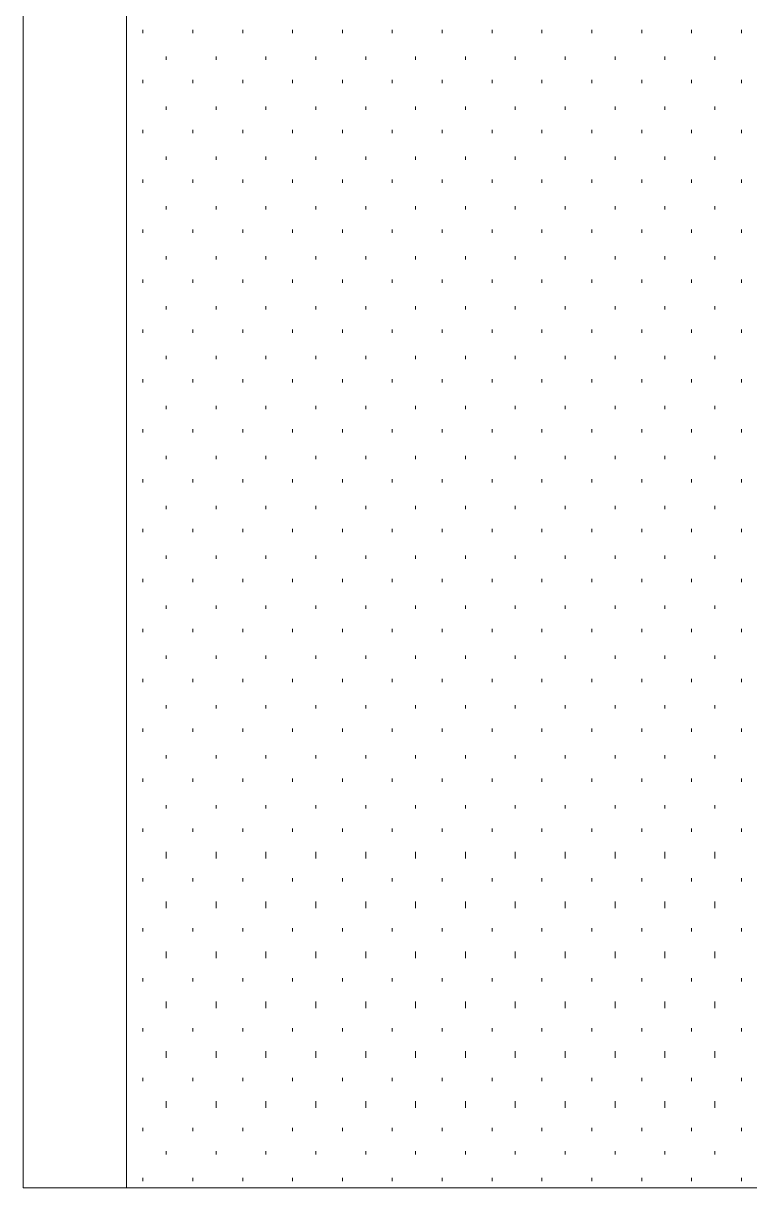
# Model space of a CAD drawing. Header units: inches. Extents: x -6061 to 13621, y -296 to 7483.
# Drawn here: x 12426.67 to 12444.17, y -121.48 to -93.45 of the extents above; entities that cross this region are included whole.
import ezdxf

# ---------------------------------------------------------------- set-up
doc = ezdxf.new("R2010")
doc.units = ezdxf.units.IN
doc.header["$MEASUREMENT"] = 0
doc.layers.get('0').update_dxf_attribs({"linetype": 'CONTINUOUS'})

msp = doc.modelspace()

# ---------------------------------------------------------------- linework, layer by layer
at = {"color": 7, "linetype": 'Continuous', "lineweight": 9, "true_color": 0x000007}
for p, q in [((12426.67203, -29.45513), (12426.67203, -121.47911)), ((12429.15483, -121.47911), (12429.15483, -29.45513)), ((12429.15483, -31.93793), (12429.15483, -121.47911)), ((12426.67203, -121.47911), (12429.15483, -121.47911)), ((12429.15483, -121.47911), (12426.67203, -121.47911)), ((12465.19556, -121.47911), (12429.15483, -121.47911))]:
    msp.add_line(p, q, dxfattribs=at)
at = {"color": 7, "linetype": 'Continuous', "lineweight": 18, "true_color": 0x000007}
for q in [(12426.67203, -29.45513), (12426.67203, -121.47911), (12426.67203, -121.47911)]:
    msp.add_line((12426.67203, -121.47911), q, dxfattribs=at)
at = {"color": 7, "linetype": 'Continuous', "lineweight": 9, "true_color": 0xffffff}
for p, q in [((12429.55528, -93.68771), (12429.55528, -93.60761)), ((12430.75664, -93.68771), (12430.75664, -93.60761)), ((12431.958, -93.68771), (12431.958, -93.60761)), ((12433.15936, -93.68771), (12433.15936, -93.60761)), ((12434.36071, -93.68771), (12434.36071, -93.60761)), ((12435.56207, -93.68771), (12435.56207, -93.60761)), ((12436.76343, -93.68771), (12436.76343, -93.60761)), ((12437.96479, -93.68771), (12437.96479, -93.60761)), ((12439.16614, -93.68771), (12439.16614, -93.60761)), ((12440.3675, -93.68771), (12440.3675, -93.60761)), ((12441.56886, -93.68771), (12441.56886, -93.60761)), ((12442.77022, -93.68771), (12442.77022, -93.60761)), ((12443.97157, -93.68771), (12443.97157, -93.60761)), ((12430.11592, -94.32843), (12430.11592, -94.24834)), ((12431.31728, -94.32843), (12431.31728, -94.24834)), ((12432.51863, -94.32843), (12432.51863, -94.24834)), ((12433.71999, -94.32843), (12433.71999, -94.24834)), ((12434.92135, -94.32843), (12434.92135, -94.24834)), ((12436.12271, -94.32843), (12436.12271, -94.24834)), ((12437.32406, -94.32843), (12437.32406, -94.24834)), ((12438.52542, -94.32843), (12438.52542, -94.24834)), ((12439.72678, -94.32843), (12439.72678, -94.24834)), ((12440.92814, -94.32843), (12440.92814, -94.24834)), ((12442.12949, -94.32843), (12442.12949, -94.24834)), ((12443.33085, -94.32843), (12443.33085, -94.24834)), ((12429.55528, -94.88906), (12429.55528, -94.80897)), ((12430.75664, -94.88906), (12430.75664, -94.80897)), ((12431.958, -94.88906), (12431.958, -94.80897)), ((12433.15936, -94.88906), (12433.15936, -94.80897)), ((12434.36071, -94.88906), (12434.36071, -94.80897)), ((12435.56207, -94.88906), (12435.56207, -94.80897)), ((12436.76343, -94.88906), (12436.76343, -94.80897)), ((12437.96479, -94.88906), (12437.96479, -94.80897)), ((12439.16614, -94.88906), (12439.16614, -94.80897)), ((12440.3675, -94.88906), (12440.3675, -94.80897)), ((12441.56886, -94.88906), (12441.56886, -94.80897)), ((12442.77022, -94.88906), (12442.77022, -94.80897)), ((12443.97157, -94.88906), (12443.97157, -94.80897)), ((12430.11592, -95.52979), (12430.11592, -95.4497)), ((12431.31728, -95.52979), (12431.31728, -95.4497)), ((12432.51863, -95.52979), (12432.51863, -95.4497)), ((12433.71999, -95.52979), (12433.71999, -95.4497)), ((12434.92135, -95.52979), (12434.92135, -95.4497)), ((12436.12271, -95.52979), (12436.12271, -95.4497)), ((12437.32406, -95.52979), (12437.32406, -95.4497)), ((12438.52542, -95.52979), (12438.52542, -95.4497)), ((12439.72678, -95.52979), (12439.72678, -95.4497)), ((12440.92814, -95.52979), (12440.92814, -95.4497)), ((12442.12949, -95.52979), (12442.12949, -95.4497)), ((12443.33085, -95.52979), (12443.33085, -95.4497)), ((12429.55528, -96.09042), (12429.55528, -96.01033)), ((12430.75664, -96.09042), (12430.75664, -96.01033)), ((12431.958, -96.09042), (12431.958, -96.01033)), ((12433.15936, -96.09042), (12433.15936, -96.01033)), ((12434.36071, -96.09042), (12434.36071, -96.01033)), ((12435.56207, -96.09042), (12435.56207, -96.01033)), ((12436.76343, -96.09042), (12436.76343, -96.01033)), ((12437.96479, -96.09042), (12437.96479, -96.01033)), ((12439.16614, -96.09042), (12439.16614, -96.01033)), ((12440.3675, -96.09042), (12440.3675, -96.01033)), ((12441.56886, -96.09042), (12441.56886, -96.01033)), ((12442.77022, -96.09042), (12442.77022, -96.01033)), ((12443.97157, -96.09042), (12443.97157, -96.01033)), ((12430.11592, -96.73114), (12430.11592, -96.65105)), ((12431.31728, -96.73114), (12431.31728, -96.65105)), ((12432.51863, -96.73114), (12432.51863, -96.65105)), ((12433.71999, -96.73114), (12433.71999, -96.65105)), ((12434.92135, -96.73114), (12434.92135, -96.65105)), ((12436.12271, -96.73114), (12436.12271, -96.65105)), ((12437.32406, -96.73114), (12437.32406, -96.65105)), ((12438.52542, -96.73114), (12438.52542, -96.65105)), ((12439.72678, -96.73114), (12439.72678, -96.65105)), ((12440.92814, -96.73114), (12440.92814, -96.65105)), ((12442.12949, -96.73114), (12442.12949, -96.65105)), ((12443.33085, -96.73114), (12443.33085, -96.65105)), ((12429.55528, -97.29178), (12429.55528, -97.21169)), ((12430.75664, -97.29178), (12430.75664, -97.21169)), ((12431.958, -97.29178), (12431.958, -97.21169)), ((12433.15936, -97.29178), (12433.15936, -97.21169)), ((12434.36071, -97.29178), (12434.36071, -97.21169)), ((12435.56207, -97.29178), (12435.56207, -97.21169)), ((12436.76343, -97.29178), (12436.76343, -97.21169)), ((12437.96479, -97.29178), (12437.96479, -97.21169)), ((12439.16614, -97.29178), (12439.16614, -97.21169)), ((12440.3675, -97.29178), (12440.3675, -97.21169)), ((12441.56886, -97.29178), (12441.56886, -97.21169)), ((12442.77022, -97.29178), (12442.77022, -97.21169)), ((12443.97157, -97.29178), (12443.97157, -97.21169)), ((12430.11592, -97.9325), (12430.11592, -97.85241)), ((12431.31728, -97.9325), (12431.31728, -97.85241)), ((12432.51863, -97.9325), (12432.51863, -97.85241)), ((12433.71999, -97.9325), (12433.71999, -97.85241)), ((12434.92135, -97.9325), (12434.92135, -97.85241)), ((12436.12271, -97.9325), (12436.12271, -97.85241)), ((12437.32406, -97.9325), (12437.32406, -97.85241)), ((12438.52542, -97.9325), (12438.52542, -97.85241)), ((12439.72678, -97.9325), (12439.72678, -97.85241)), ((12440.92814, -97.9325), (12440.92814, -97.85241)), ((12442.12949, -97.9325), (12442.12949, -97.85241)), ((12443.33085, -97.9325), (12443.33085, -97.85241)), ((12429.55528, -98.49314), (12429.55528, -98.41304)), ((12430.75664, -98.49314), (12430.75664, -98.41304)), ((12431.958, -98.49314), (12431.958, -98.41304)), ((12433.15936, -98.49314), (12433.15936, -98.41304)), ((12434.36071, -98.49314), (12434.36071, -98.41304)), ((12435.56207, -98.49314), (12435.56207, -98.41304)), ((12436.76343, -98.49314), (12436.76343, -98.41304)), ((12437.96479, -98.49314), (12437.96479, -98.41304)), ((12439.16614, -98.49314), (12439.16614, -98.41304)), ((12440.3675, -98.49314), (12440.3675, -98.41304)), ((12441.56886, -98.49314), (12441.56886, -98.41304)), ((12442.77022, -98.49314), (12442.77022, -98.41304)), ((12443.97157, -98.49314), (12443.97157, -98.41304)), ((12430.11592, -99.13386), (12430.11592, -99.05377)), ((12431.31728, -99.13386), (12431.31728, -99.05377)), ((12432.51863, -99.13386), (12432.51863, -99.05377)), ((12433.71999, -99.13386), (12433.71999, -99.05377)), ((12434.92135, -99.13386), (12434.92135, -99.05377)), ((12436.12271, -99.13386), (12436.12271, -99.05377)), ((12437.32406, -99.13386), (12437.32406, -99.05377)), ((12438.52542, -99.13386), (12438.52542, -99.05377)), ((12439.72678, -99.13386), (12439.72678, -99.05377)), ((12440.92814, -99.13386), (12440.92814, -99.05377)), ((12442.12949, -99.13386), (12442.12949, -99.05377)), ((12443.33085, -99.13386), (12443.33085, -99.05377)), ((12429.55528, -99.69449), (12429.55528, -99.6144)), ((12430.75664, -99.69449), (12430.75664, -99.6144)), ((12431.958, -99.69449), (12431.958, -99.6144)), ((12433.15936, -99.69449), (12433.15936, -99.6144)), ((12434.36071, -99.69449), (12434.36071, -99.6144)), ((12435.56207, -99.69449), (12435.56207, -99.6144)), ((12436.76343, -99.69449), (12436.76343, -99.6144)), ((12437.96479, -99.69449), (12437.96479, -99.6144)), ((12439.16614, -99.69449), (12439.16614, -99.6144)), ((12440.3675, -99.69449), (12440.3675, -99.6144)), ((12441.56886, -99.69449), (12441.56886, -99.6144)), ((12442.77022, -99.69449), (12442.77022, -99.6144)), ((12443.97157, -99.69449), (12443.97157, -99.6144)), ((12430.11592, -100.33522), (12430.11592, -100.25513)), ((12431.31728, -100.33522), (12431.31728, -100.25513)), ((12432.51863, -100.33522), (12432.51863, -100.25513)), ((12433.71999, -100.33522), (12433.71999, -100.25513)), ((12434.92135, -100.33522), (12434.92135, -100.25513)), ((12436.12271, -100.33522), (12436.12271, -100.25513)), ((12437.32406, -100.33522), (12437.32406, -100.25513)), ((12438.52542, -100.33522), (12438.52542, -100.25513)), ((12439.72678, -100.33522), (12439.72678, -100.25513)), ((12440.92814, -100.33522), (12440.92814, -100.25513)), ((12442.12949, -100.33522), (12442.12949, -100.25513)), ((12443.33085, -100.33522), (12443.33085, -100.25513)), ((12429.55528, -100.89585), (12429.55528, -100.81576)), ((12430.75664, -100.89585), (12430.75664, -100.81576)), ((12431.958, -100.89585), (12431.958, -100.81576)), ((12433.15936, -100.89585), (12433.15936, -100.81576)), ((12434.36071, -100.89585), (12434.36071, -100.81576)), ((12435.56207, -100.89585), (12435.56207, -100.81576)), ((12436.76343, -100.89585), (12436.76343, -100.81576)), ((12437.96479, -100.89585), (12437.96479, -100.81576)), ((12439.16614, -100.89585), (12439.16614, -100.81576)), ((12440.3675, -100.89585), (12440.3675, -100.81576)), ((12441.56886, -100.89585), (12441.56886, -100.81576)), ((12442.77022, -100.89585), (12442.77022, -100.81576)), ((12443.97157, -100.89585), (12443.97157, -100.81576)), ((12430.11592, -101.53657), (12430.11592, -101.45648)), ((12431.31728, -101.53657), (12431.31728, -101.45648)), ((12432.51863, -101.53657), (12432.51863, -101.45648)), ((12433.71999, -101.53657), (12433.71999, -101.45648)), ((12434.92135, -101.53657), (12434.92135, -101.45648)), ((12436.12271, -101.53657), (12436.12271, -101.45648)), ((12437.32406, -101.53657), (12437.32406, -101.45648)), ((12438.52542, -101.53657), (12438.52542, -101.45648)), ((12439.72678, -101.53657), (12439.72678, -101.45648)), ((12440.92814, -101.53657), (12440.92814, -101.45648)), ((12442.12949, -101.53657), (12442.12949, -101.45648)), ((12443.33085, -101.53657), (12443.33085, -101.45648)), ((12429.55528, -102.09721), (12429.55528, -102.01712)), ((12430.75664, -102.09721), (12430.75664, -102.01712)), ((12431.958, -102.09721), (12431.958, -102.01712)), ((12433.15936, -102.09721), (12433.15936, -102.01712)), ((12434.36071, -102.09721), (12434.36071, -102.01712)), ((12435.56207, -102.09721), (12435.56207, -102.01712)), ((12436.76343, -102.09721), (12436.76343, -102.01712)), ((12437.96479, -102.09721), (12437.96479, -102.01712)), ((12439.16614, -102.09721), (12439.16614, -102.01712)), ((12440.3675, -102.09721), (12440.3675, -102.01712)), ((12441.56886, -102.09721), (12441.56886, -102.01712)), ((12442.77022, -102.09721), (12442.77022, -102.01712)), ((12443.97157, -102.09721), (12443.97157, -102.01712)), ((12430.11592, -102.73793), (12430.11592, -102.65784)), ((12431.31728, -102.73793), (12431.31728, -102.65784)), ((12432.51863, -102.73793), (12432.51863, -102.65784)), ((12433.71999, -102.73793), (12433.71999, -102.65784)), ((12434.92135, -102.73793), (12434.92135, -102.65784)), ((12436.12271, -102.73793), (12436.12271, -102.65784)), ((12437.32406, -102.73793), (12437.32406, -102.65784)), ((12438.52542, -102.73793), (12438.52542, -102.65784)), ((12439.72678, -102.73793), (12439.72678, -102.65784)), ((12440.92814, -102.73793), (12440.92814, -102.65784)), ((12442.12949, -102.73793), (12442.12949, -102.65784)), ((12443.33085, -102.73793), (12443.33085, -102.65784)), ((12429.55528, -103.29857), (12429.55528, -103.21847)), ((12430.75664, -103.29857), (12430.75664, -103.21847)), ((12431.958, -103.29857), (12431.958, -103.21847)), ((12433.15936, -103.29857), (12433.15936, -103.21847)), ((12434.36071, -103.29857), (12434.36071, -103.21847)), ((12435.56207, -103.29857), (12435.56207, -103.21847)), ((12436.76343, -103.29857), (12436.76343, -103.21847)), ((12437.96479, -103.29857), (12437.96479, -103.21847)), ((12439.16614, -103.29857), (12439.16614, -103.21847)), ((12440.3675, -103.29857), (12440.3675, -103.21847)), ((12441.56886, -103.29857), (12441.56886, -103.21847)), ((12442.77022, -103.29857), (12442.77022, -103.21847)), ((12443.97157, -103.29857), (12443.97157, -103.21847)), ((12430.11592, -103.93929), (12430.11592, -103.8592)), ((12431.31728, -103.93929), (12431.31728, -103.8592)), ((12432.51863, -103.93929), (12432.51863, -103.8592)), ((12433.71999, -103.93929), (12433.71999, -103.8592)), ((12434.92135, -103.93929), (12434.92135, -103.8592)), ((12436.12271, -103.93929), (12436.12271, -103.8592)), ((12437.32406, -103.93929), (12437.32406, -103.8592)), ((12438.52542, -103.93929), (12438.52542, -103.8592)), ((12439.72678, -103.93929), (12439.72678, -103.8592)), ((12440.92814, -103.93929), (12440.92814, -103.8592)), ((12442.12949, -103.93929), (12442.12949, -103.8592)), ((12443.33085, -103.93929), (12443.33085, -103.8592)), ((12429.55528, -104.49992), (12429.55528, -104.41983)), ((12430.75664, -104.49992), (12430.75664, -104.41983)), ((12431.958, -104.49992), (12431.958, -104.41983)), ((12433.15936, -104.49992), (12433.15936, -104.41983)), ((12434.36071, -104.49992), (12434.36071, -104.41983)), ((12435.56207, -104.49992), (12435.56207, -104.41983)), ((12436.76343, -104.49992), (12436.76343, -104.41983)), ((12437.96479, -104.49992), (12437.96479, -104.41983)), ((12439.16614, -104.49992), (12439.16614, -104.41983)), ((12440.3675, -104.49992), (12440.3675, -104.41983)), ((12441.56886, -104.49992), (12441.56886, -104.41983)), ((12442.77022, -104.49992), (12442.77022, -104.41983)), ((12443.97157, -104.49992), (12443.97157, -104.41983)), ((12430.11592, -105.14065), (12430.11592, -105.06056)), ((12431.31728, -105.14065), (12431.31728, -105.06056)), ((12432.51863, -105.14065), (12432.51863, -105.06056)), ((12433.71999, -105.14065), (12433.71999, -105.06056)), ((12434.92135, -105.14065), (12434.92135, -105.06056)), ((12436.12271, -105.14065), (12436.12271, -105.06056)), ((12437.32406, -105.14065), (12437.32406, -105.06056)), ((12438.52542, -105.14065), (12438.52542, -105.06056)), ((12439.72678, -105.14065), (12439.72678, -105.06056)), ((12440.92814, -105.14065), (12440.92814, -105.06056)), ((12442.12949, -105.14065), (12442.12949, -105.06056)), ((12443.33085, -105.14065), (12443.33085, -105.06056)), ((12429.55528, -105.70128), (12429.55528, -105.62119)), ((12430.75664, -105.70128), (12430.75664, -105.62119)), ((12431.958, -105.70128), (12431.958, -105.62119)), ((12433.15936, -105.70128), (12433.15936, -105.62119)), ((12434.36071, -105.70128), (12434.36071, -105.62119)), ((12435.56207, -105.70128), (12435.56207, -105.62119)), ((12436.76343, -105.70128), (12436.76343, -105.62119)), ((12437.96479, -105.70128), (12437.96479, -105.62119)), ((12439.16614, -105.70128), (12439.16614, -105.62119)), ((12440.3675, -105.70128), (12440.3675, -105.62119)), ((12441.56886, -105.70128), (12441.56886, -105.62119)), ((12442.77022, -105.70128), (12442.77022, -105.62119)), ((12443.97157, -105.70128), (12443.97157, -105.62119)), ((12430.11592, -106.342), (12430.11592, -106.26191)), ((12431.31728, -106.342), (12431.31728, -106.26191)), ((12432.51863, -106.342), (12432.51863, -106.26191)), ((12433.71999, -106.342), (12433.71999, -106.26191)), ((12434.92135, -106.342), (12434.92135, -106.26191)), ((12436.12271, -106.342), (12436.12271, -106.26191)), ((12437.32406, -106.342), (12437.32406, -106.26191)), ((12438.52542, -106.342), (12438.52542, -106.26191)), ((12439.72678, -106.342), (12439.72678, -106.26191)), ((12440.92814, -106.342), (12440.92814, -106.26191)), ((12442.12949, -106.342), (12442.12949, -106.26191)), ((12443.33085, -106.342), (12443.33085, -106.26191)), ((12429.55528, -106.90264), (12429.55528, -106.82255)), ((12430.75664, -106.90264), (12430.75664, -106.82255)), ((12431.958, -106.90264), (12431.958, -106.82255)), ((12433.15936, -106.90264), (12433.15936, -106.82255)), ((12434.36071, -106.90264), (12434.36071, -106.82255)), ((12435.56207, -106.90264), (12435.56207, -106.82255)), ((12436.76343, -106.90264), (12436.76343, -106.82255)), ((12437.96479, -106.90264), (12437.96479, -106.82255)), ((12439.16614, -106.90264), (12439.16614, -106.82255)), ((12440.3675, -106.90264), (12440.3675, -106.82255)), ((12441.56886, -106.90264), (12441.56886, -106.82255)), ((12442.77022, -106.90264), (12442.77022, -106.82255)), ((12443.97157, -106.90264), (12443.97157, -106.82255)), ((12430.11592, -107.54336), (12430.11592, -107.46327)), ((12431.31728, -107.54336), (12431.31728, -107.46327)), ((12432.51863, -107.54336), (12432.51863, -107.46327)), ((12433.71999, -107.54336), (12433.71999, -107.46327)), ((12434.92135, -107.54336), (12434.92135, -107.46327)), ((12436.12271, -107.54336), (12436.12271, -107.46327)), ((12437.32406, -107.54336), (12437.32406, -107.46327)), ((12438.52542, -107.54336), (12438.52542, -107.46327)), ((12439.72678, -107.54336), (12439.72678, -107.46327)), ((12440.92814, -107.54336), (12440.92814, -107.46327)), ((12442.12949, -107.54336), (12442.12949, -107.46327)), ((12443.33085, -107.54336), (12443.33085, -107.46327)), ((12429.55528, -108.10399), (12429.55528, -108.0239)), ((12430.75664, -108.10399), (12430.75664, -108.0239)), ((12431.958, -108.10399), (12431.958, -108.0239)), ((12433.15936, -108.10399), (12433.15936, -108.0239)), ((12434.36071, -108.10399), (12434.36071, -108.0239)), ((12435.56207, -108.10399), (12435.56207, -108.0239)), ((12436.76343, -108.10399), (12436.76343, -108.0239)), ((12437.96479, -108.10399), (12437.96479, -108.0239)), ((12439.16614, -108.10399), (12439.16614, -108.0239)), ((12440.3675, -108.10399), (12440.3675, -108.0239)), ((12441.56886, -108.10399), (12441.56886, -108.0239)), ((12442.77022, -108.10399), (12442.77022, -108.0239)), ((12443.97157, -108.10399), (12443.97157, -108.0239)), ((12430.11592, -108.74472), (12430.11592, -108.66463)), ((12431.31728, -108.74472), (12431.31728, -108.66463)), ((12432.51863, -108.74472), (12432.51863, -108.66463)), ((12433.71999, -108.74472), (12433.71999, -108.66463)), ((12434.92135, -108.74472), (12434.92135, -108.66463)), ((12436.12271, -108.74472), (12436.12271, -108.66463)), ((12437.32406, -108.74472), (12437.32406, -108.66463)), ((12438.52542, -108.74472), (12438.52542, -108.66463)), ((12439.72678, -108.74472), (12439.72678, -108.66463)), ((12440.92814, -108.74472), (12440.92814, -108.66463)), ((12442.12949, -108.74472), (12442.12949, -108.66463)), ((12443.33085, -108.74472), (12443.33085, -108.66463)), ((12429.55528, -109.30535), (12429.55528, -109.22526)), ((12430.75664, -109.30535), (12430.75664, -109.22526)), ((12431.958, -109.30535), (12431.958, -109.22526)), ((12433.15936, -109.30535), (12433.15936, -109.22526)), ((12434.36071, -109.30535), (12434.36071, -109.22526)), ((12435.56207, -109.30535), (12435.56207, -109.22526)), ((12436.76343, -109.30535), (12436.76343, -109.22526)), ((12437.96479, -109.30535), (12437.96479, -109.22526)), ((12439.16614, -109.30535), (12439.16614, -109.22526)), ((12440.3675, -109.30535), (12440.3675, -109.22526)), ((12441.56886, -109.30535), (12441.56886, -109.22526)), ((12442.77022, -109.30535), (12442.77022, -109.22526)), ((12443.97157, -109.30535), (12443.97157, -109.22526)), ((12430.11592, -109.94608), (12430.11592, -109.86599)), ((12431.31728, -109.94608), (12431.31728, -109.86599)), ((12432.51863, -109.94608), (12432.51863, -109.86599)), ((12433.71999, -109.94608), (12433.71999, -109.86599)), ((12434.92135, -109.94608), (12434.92135, -109.86599)), ((12436.12271, -109.94608), (12436.12271, -109.86599)), ((12437.32406, -109.94608), (12437.32406, -109.86599)), ((12438.52542, -109.94608), (12438.52542, -109.86599)), ((12439.72678, -109.94608), (12439.72678, -109.86599)), ((12440.92814, -109.94608), (12440.92814, -109.86599)), ((12442.12949, -109.94608), (12442.12949, -109.86599)), ((12443.33085, -109.94608), (12443.33085, -109.86599)), ((12429.55528, -110.50671), (12429.55528, -110.42662)), ((12430.75664, -110.50671), (12430.75664, -110.42662)), ((12431.958, -110.50671), (12431.958, -110.42662)), ((12433.15936, -110.50671), (12433.15936, -110.42662)), ((12434.36071, -110.50671), (12434.36071, -110.42662)), ((12435.56207, -110.50671), (12435.56207, -110.42662)), ((12436.76343, -110.50671), (12436.76343, -110.42662)), ((12437.96479, -110.50671), (12437.96479, -110.42662)), ((12439.16614, -110.50671), (12439.16614, -110.42662)), ((12440.3675, -110.50671), (12440.3675, -110.42662)), ((12441.56886, -110.50671), (12441.56886, -110.42662)), ((12442.77022, -110.50671), (12442.77022, -110.42662)), ((12443.97157, -110.50671), (12443.97157, -110.42662)), ((12430.11592, -111.14743), (12430.11592, -111.06734)), ((12431.31728, -111.14743), (12431.31728, -111.06734)), ((12432.51863, -111.14743), (12432.51863, -111.06734)), ((12433.71999, -111.14743), (12433.71999, -111.06734)), ((12434.92135, -111.14743), (12434.92135, -111.06734)), ((12436.12271, -111.14743), (12436.12271, -111.06734)), ((12437.32406, -111.14743), (12437.32406, -111.06734)), ((12438.52542, -111.14743), (12438.52542, -111.06734)), ((12439.72678, -111.14743), (12439.72678, -111.06734)), ((12440.92814, -111.14743), (12440.92814, -111.06734)), ((12442.12949, -111.14743), (12442.12949, -111.06734)), ((12443.33085, -111.14743), (12443.33085, -111.06734)), ((12429.55528, -111.70807), (12429.55528, -111.62798)), ((12430.75664, -111.70807), (12430.75664, -111.62798)), ((12431.958, -111.70807), (12431.958, -111.62798)), ((12433.15936, -111.70807), (12433.15936, -111.62798)), ((12434.36071, -111.70807), (12434.36071, -111.62798)), ((12435.56207, -111.70807), (12435.56207, -111.62798)), ((12436.76343, -111.70807), (12436.76343, -111.62798)), ((12437.96479, -111.70807), (12437.96479, -111.62798)), ((12439.16614, -111.70807), (12439.16614, -111.62798)), ((12440.3675, -111.70807), (12440.3675, -111.62798)), ((12441.56886, -111.70807), (12441.56886, -111.62798)), ((12442.77022, -111.70807), (12442.77022, -111.62798)), ((12443.97157, -111.70807), (12443.97157, -111.62798)), ((12430.11592, -112.34879), (12430.11592, -112.2687)), ((12431.31728, -112.34879), (12431.31728, -112.2687)), ((12432.51863, -112.34879), (12432.51863, -112.2687)), ((12433.71999, -112.34879), (12433.71999, -112.2687)), ((12434.92135, -112.34879), (12434.92135, -112.2687)), ((12436.12271, -112.34879), (12436.12271, -112.2687)), ((12437.32406, -112.34879), (12437.32406, -112.2687)), ((12438.52542, -112.34879), (12438.52542, -112.2687)), ((12439.72678, -112.34879), (12439.72678, -112.2687)), ((12440.92814, -112.34879), (12440.92814, -112.2687)), ((12442.12949, -112.34879), (12442.12949, -112.2687)), ((12443.33085, -112.34879), (12443.33085, -112.2687)), ((12429.55528, -112.90942), (12429.55528, -112.82933)), ((12430.75664, -112.90942), (12430.75664, -112.82933)), ((12431.958, -112.90942), (12431.958, -112.82933)), ((12433.15936, -112.90942), (12433.15936, -112.82933)), ((12434.36071, -112.90942), (12434.36071, -112.82933)), ((12435.56207, -112.90942), (12435.56207, -112.82933)), ((12436.76343, -112.90942), (12436.76343, -112.82933)), ((12437.96479, -112.90942), (12437.96479, -112.82933)), ((12439.16614, -112.90942), (12439.16614, -112.82933)), ((12440.3675, -112.90942), (12440.3675, -112.82933)), ((12441.56886, -112.90942), (12441.56886, -112.82933)), ((12442.77022, -112.90942), (12442.77022, -112.82933)), ((12443.97157, -112.90942), (12443.97157, -112.82933)), ((12430.11592, -113.55015), (12430.11592, -113.38997)), ((12431.31728, -113.55015), (12431.31728, -113.38997)), ((12432.51863, -113.55015), (12432.51863, -113.38997)), ((12433.71999, -113.55015), (12433.71999, -113.38997)), ((12434.92135, -113.55015), (12434.92135, -113.38997)), ((12436.12271, -113.55015), (12436.12271, -113.38997)), ((12437.32406, -113.55015), (12437.32406, -113.38997)), ((12438.52542, -113.55015), (12438.52542, -113.38997)), ((12439.72678, -113.55015), (12439.72678, -113.38997)), ((12440.92814, -113.55015), (12440.92814, -113.38997)), ((12442.12949, -113.55015), (12442.12949, -113.38997)), ((12443.33085, -113.55015), (12443.33085, -113.38997)), ((12429.55528, -114.11078), (12429.55528, -114.03069)), ((12430.75664, -114.11078), (12430.75664, -114.03069)), ((12431.958, -114.11078), (12431.958, -114.03069)), ((12433.15936, -114.11078), (12433.15936, -114.03069)), ((12434.36071, -114.11078), (12434.36071, -114.03069)), ((12435.56207, -114.11078), (12435.56207, -114.03069)), ((12436.76343, -114.11078), (12436.76343, -114.03069)), ((12437.96479, -114.11078), (12437.96479, -114.03069)), ((12439.16614, -114.11078), (12439.16614, -114.03069)), ((12440.3675, -114.11078), (12440.3675, -114.03069)), ((12441.56886, -114.11078), (12441.56886, -114.03069)), ((12442.77022, -114.11078), (12442.77022, -114.03069)), ((12443.97157, -114.11078), (12443.97157, -114.03069)), ((12430.11592, -114.75151), (12430.11592, -114.59133)), ((12431.31728, -114.75151), (12431.31728, -114.59133)), ((12432.51863, -114.75151), (12432.51863, -114.59133)), ((12433.71999, -114.75151), (12433.71999, -114.59133)), ((12434.92135, -114.75151), (12434.92135, -114.59133)), ((12436.12271, -114.75151), (12436.12271, -114.59133)), ((12437.32406, -114.75151), (12437.32406, -114.59133)), ((12438.52542, -114.75151), (12438.52542, -114.59133)), ((12439.72678, -114.75151), (12439.72678, -114.59133)), ((12440.92814, -114.75151), (12440.92814, -114.59133)), ((12442.12949, -114.75151), (12442.12949, -114.59133)), ((12443.33085, -114.75151), (12443.33085, -114.59133)), ((12429.55528, -115.31214), (12429.55528, -115.23205)), ((12430.75664, -115.31214), (12430.75664, -115.23205)), ((12431.958, -115.31214), (12431.958, -115.23205)), ((12433.15936, -115.31214), (12433.15936, -115.23205)), ((12434.36071, -115.31214), (12434.36071, -115.23205)), ((12435.56207, -115.31214), (12435.56207, -115.23205)), ((12436.76343, -115.31214), (12436.76343, -115.23205)), ((12437.96479, -115.31214), (12437.96479, -115.23205)), ((12439.16614, -115.31214), (12439.16614, -115.23205)), ((12440.3675, -115.31214), (12440.3675, -115.23205)), ((12441.56886, -115.31214), (12441.56886, -115.23205)), ((12442.77022, -115.31214), (12442.77022, -115.23205)), ((12443.97157, -115.31214), (12443.97157, -115.23205)), ((12430.11592, -115.95286), (12430.11592, -115.79268)), ((12431.31728, -115.95286), (12431.31728, -115.79268)), ((12432.51863, -115.95286), (12432.51863, -115.79268)), ((12433.71999, -115.95286), (12433.71999, -115.79268)), ((12434.92135, -115.95286), (12434.92135, -115.79268)), ((12436.12271, -115.95286), (12436.12271, -115.79268)), ((12437.32406, -115.95286), (12437.32406, -115.79268)), ((12438.52542, -115.95286), (12438.52542, -115.79268)), ((12439.72678, -115.95286), (12439.72678, -115.79268)), ((12440.92814, -115.95286), (12440.92814, -115.79268)), ((12442.12949, -115.95286), (12442.12949, -115.79268)), ((12443.33085, -115.95286), (12443.33085, -115.79268)), ((12429.55528, -116.5135), (12429.55528, -116.43341)), ((12430.75664, -116.5135), (12430.75664, -116.43341)), ((12431.958, -116.5135), (12431.958, -116.43341)), ((12433.15936, -116.5135), (12433.15936, -116.43341)), ((12434.36071, -116.5135), (12434.36071, -116.43341)), ((12435.56207, -116.5135), (12435.56207, -116.43341)), ((12436.76343, -116.5135), (12436.76343, -116.43341)), ((12437.96479, -116.5135), (12437.96479, -116.43341)), ((12439.16614, -116.5135), (12439.16614, -116.43341)), ((12440.3675, -116.5135), (12440.3675, -116.43341)), ((12441.56886, -116.5135), (12441.56886, -116.43341)), ((12442.77022, -116.5135), (12442.77022, -116.43341)), ((12443.97157, -116.5135), (12443.97157, -116.43341)), ((12430.11592, -117.15422), (12430.11592, -116.99404)), ((12431.31728, -117.15422), (12431.31728, -116.99404)), ((12432.51863, -117.15422), (12432.51863, -116.99404)), ((12433.71999, -117.15422), (12433.71999, -116.99404)), ((12434.92135, -117.15422), (12434.92135, -116.99404)), ((12436.12271, -117.15422), (12436.12271, -116.99404)), ((12437.32406, -117.15422), (12437.32406, -116.99404)), ((12438.52542, -117.15422), (12438.52542, -116.99404)), ((12439.72678, -117.15422), (12439.72678, -116.99404)), ((12440.92814, -117.15422), (12440.92814, -116.99404)), ((12442.12949, -117.15422), (12442.12949, -116.99404)), ((12443.33085, -117.15422), (12443.33085, -116.99404)), ((12429.55528, -117.71485), (12429.55528, -117.63476)), ((12430.75664, -117.71485), (12430.75664, -117.63476)), ((12431.958, -117.71485), (12431.958, -117.63476)), ((12433.15936, -117.71485), (12433.15936, -117.63476)), ((12434.36071, -117.71485), (12434.36071, -117.63476)), ((12435.56207, -117.71485), (12435.56207, -117.63476)), ((12436.76343, -117.71485), (12436.76343, -117.63476)), ((12437.96479, -117.71485), (12437.96479, -117.63476)), ((12439.16614, -117.71485), (12439.16614, -117.63476)), ((12440.3675, -117.71485), (12440.3675, -117.63476)), ((12441.56886, -117.71485), (12441.56886, -117.63476)), ((12442.77022, -117.71485), (12442.77022, -117.63476)), ((12443.97157, -117.71485), (12443.97157, -117.63476)), ((12430.11592, -118.35558), (12430.11592, -118.1954)), ((12431.31728, -118.35558), (12431.31728, -118.1954)), ((12432.51863, -118.35558), (12432.51863, -118.1954)), ((12433.71999, -118.35558), (12433.71999, -118.1954)), ((12434.92135, -118.35558), (12434.92135, -118.1954)), ((12436.12271, -118.35558), (12436.12271, -118.1954)), ((12437.32406, -118.35558), (12437.32406, -118.1954)), ((12438.52542, -118.35558), (12438.52542, -118.1954)), ((12439.72678, -118.35558), (12439.72678, -118.1954)), ((12440.92814, -118.35558), (12440.92814, -118.1954)), ((12442.12949, -118.35558), (12442.12949, -118.1954)), ((12443.33085, -118.35558), (12443.33085, -118.1954)), ((12429.55528, -118.91621), (12429.55528, -118.83612)), ((12430.75664, -118.91621), (12430.75664, -118.83612)), ((12431.958, -118.91621), (12431.958, -118.83612)), ((12433.15936, -118.91621), (12433.15936, -118.83612)), ((12434.36071, -118.91621), (12434.36071, -118.83612)), ((12435.56207, -118.91621), (12435.56207, -118.83612)), ((12436.76343, -118.91621), (12436.76343, -118.83612)), ((12437.96479, -118.91621), (12437.96479, -118.83612)), ((12439.16614, -118.91621), (12439.16614, -118.83612)), ((12440.3675, -118.91621), (12440.3675, -118.83612)), ((12441.56886, -118.91621), (12441.56886, -118.83612)), ((12442.77022, -118.91621), (12442.77022, -118.83612)), ((12443.97157, -118.91621), (12443.97157, -118.83612)), ((12430.11592, -119.55694), (12430.11592, -119.39676)), ((12431.31728, -119.55694), (12431.31728, -119.39676)), ((12432.51863, -119.55694), (12432.51863, -119.39676)), ((12433.71999, -119.55694), (12433.71999, -119.39676)), ((12434.92135, -119.55694), (12434.92135, -119.39676)), ((12436.12271, -119.55694), (12436.12271, -119.39676)), ((12437.32406, -119.55694), (12437.32406, -119.39676)), ((12438.52542, -119.55694), (12438.52542, -119.39676)), ((12439.72678, -119.55694), (12439.72678, -119.39676)), ((12440.92814, -119.55694), (12440.92814, -119.39676)), ((12442.12949, -119.55694), (12442.12949, -119.39676)), ((12443.33085, -119.55694), (12443.33085, -119.39676)), ((12429.55528, -120.11757), (12429.55528, -120.03748)), ((12430.75664, -120.11757), (12430.75664, -120.03748)), ((12431.958, -120.11757), (12431.958, -120.03748)), ((12433.15936, -120.11757), (12433.15936, -120.03748)), ((12434.36071, -120.11757), (12434.36071, -120.03748)), ((12435.56207, -120.11757), (12435.56207, -120.03748)), ((12436.76343, -120.11757), (12436.76343, -120.03748)), ((12437.96479, -120.11757), (12437.96479, -120.03748)), ((12439.16614, -120.11757), (12439.16614, -120.03748)), ((12440.3675, -120.11757), (12440.3675, -120.03748)), ((12441.56886, -120.11757), (12441.56886, -120.03748)), ((12442.77022, -120.11757), (12442.77022, -120.03748)), ((12443.97157, -120.11757), (12443.97157, -120.03748)), ((12430.11592, -120.6782), (12430.11592, -120.59811)), ((12431.31728, -120.6782), (12431.31728, -120.59811)), ((12432.51863, -120.6782), (12432.51863, -120.59811)), ((12433.71999, -120.6782), (12433.71999, -120.59811)), ((12434.92135, -120.6782), (12434.92135, -120.59811)), ((12436.12271, -120.6782), (12436.12271, -120.59811)), ((12437.32406, -120.6782), (12437.32406, -120.59811)), ((12438.52542, -120.6782), (12438.52542, -120.59811)), ((12439.72678, -120.6782), (12439.72678, -120.59811)), ((12440.92814, -120.6782), (12440.92814, -120.59811)), ((12442.12949, -120.6782), (12442.12949, -120.59811)), ((12443.33085, -120.6782), (12443.33085, -120.59811)), ((12429.55528, -121.31893), (12429.55528, -121.23884)), ((12430.75664, -121.31893), (12430.75664, -121.23884)), ((12431.958, -121.31893), (12431.958, -121.23884)), ((12433.15936, -121.31893), (12433.15936, -121.23884)), ((12434.36071, -121.31893), (12434.36071, -121.23884)), ((12435.56207, -121.31893), (12435.56207, -121.23884)), ((12436.76343, -121.31893), (12436.76343, -121.23884)), ((12437.96479, -121.31893), (12437.96479, -121.23884)), ((12439.16614, -121.31893), (12439.16614, -121.23884)), ((12440.3675, -121.31893), (12440.3675, -121.23884)), ((12441.56886, -121.31893), (12441.56886, -121.23884)), ((12442.77022, -121.31893), (12442.77022, -121.23884)), ((12443.97157, -121.31893), (12443.97157, -121.23884))]:
    msp.add_line(p, q, dxfattribs=at)

doc.saveas('drawing.dxf')
